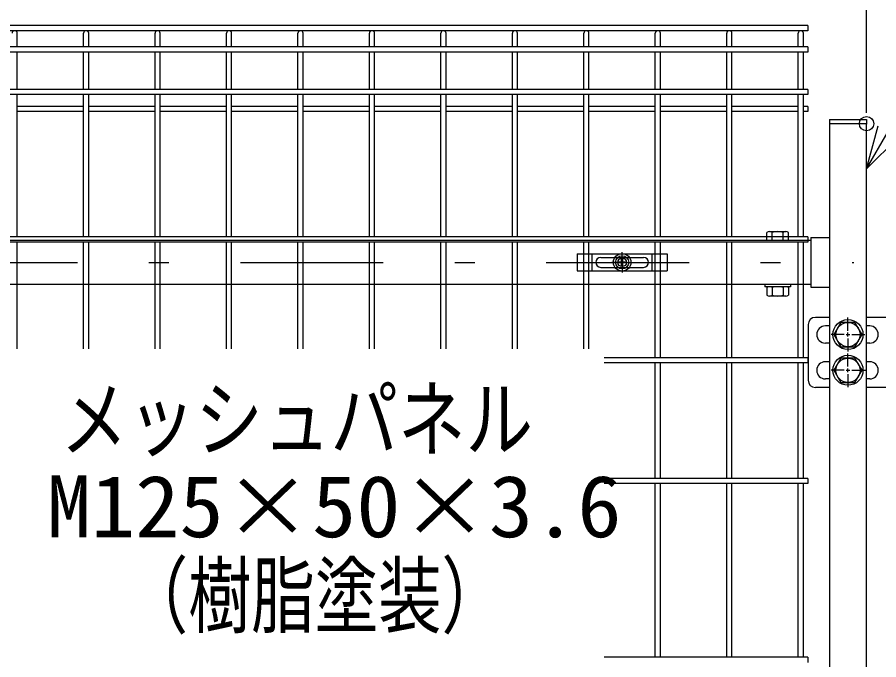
# Model space of a CAD drawing. Units: millimetres, scale not verified. Extents: x -4455 to 4455, y -3150 to 3150.
# Drawn here: x 1991 to 2594, y -72 to 377 of the extents above; entities that cross this region are included whole.
import ezdxf
from ezdxf.enums import TextEntityAlignment as Align

# ---------------------------------------------------------------- set-up
doc = ezdxf.new("R2010")
doc.units = ezdxf.units.MM
doc.header["$LTSCALE"] = 20
doc.header["$PDMODE"] = 32
doc.header["$PDSIZE"] = 10
doc.linetypes.add('USER1', pattern=[10.7, 5, -2.5, 0.7, -2.5])
doc.linetypes.add('USER2', pattern=[0.375, 0.25, -0.125])
for name, color, linetype, lineweight in [('0-1_寸法線', 4, 'Continuous', 25), ('0-2_0', 3, 'USER2', 25), ('0-4_扉横枠', 7, 'Continuous', 25), ('0-5_軸線', 2, 'USER1', 25), ('0-6_扉縦枠', 7, 'Continuous', 25), ('0-7_丁番', 3, 'Continuous', 25), ('0-F_NER', 30, 'Continuous', 25), ('1-3_固定金具', 41, 'Continuous', 25)]:
    doc.layers.add(name, color=color, linetype=linetype, lineweight=lineweight)
doc.layers.add('0-3_DEFPOINTS', color=7, linetype='Continuous')
doc.styles.add('ＭＳ ゴシック', font='')
doc.styles.get('ＭＳ ゴシック').set_extended_font_data('MS Gothic')

# ---------------------------------------------------------------- blocks, each defined once
blk = doc.blocks.new('A$Cbe1bfa43')
at = {"layer": '1-3_固定金具'}
for p, q in [((0, 0), (1260, 0)), ((210, -240), (210, 0)), ((630, -80), (630, 22.9)), ((1050, -240), (1050, 0)), ((1260, 0), (1260, -240)), ((260, -120), (260.2, -120)), ((330, -50), (930, -50)), ((590, -120), (487.1, -120)), ((590, -120), (550, -120)), ((585.5, -112.8), (622.8, -112.8)), ((585.5, -127.2), (585.5, -112.8)), ((585.5, -112.8), (622.8, -112.8)), ((585.5, -127.2), (585.5, -112.8)), ((585.5, -112.8), (622.8, -112.8)), ((585.5, -127.2), (585.5, -112.8)), ((610, -120), (650, -120)), ((610, -120), (650, -120)), ((622.8, -112.8), (622.8, -75.5)), ((622.8, -112.8), (622.8, -75.5)), ((622.8, -112.8), (622.8, -75.5)), ((622.8, -112.8), (622.8, -75.5)), ((622.8, -112.8), (622.8, -75.5)), ((622.8, -112.8), (622.8, -75.5)), ((622.8, -75.5), (637.2, -75.5)), ((622.8, -75.5), (637.2, -75.5)), ((622.8, -75.5), (637.2, -75.5)), ((622.8, -75.5), (637.2, -75.5)), ((622.8, -75.5), (637.2, -75.5)), ((622.8, -75.5), (637.2, -75.5)), ((630, -80), (630, -40)), ((630, -140), (630, -100)), ((630, -140), (630, -100)), ((637.2, -75.5), (637.2, -112.8)), ((637.2, -75.5), (637.2, -112.8)), ((637.2, -75.5), (637.2, -112.8)), ((637.2, -75.5), (637.2, -112.8)), ((637.2, -75.5), (637.2, -112.8)), ((637.2, -112.8), (674.5, -112.8)), ((637.2, -112.8), (674.5, -112.8)), ((637.2, -112.8), (674.5, -112.8)), ((670, -120), (710, -120)), ((670, -120), (772.9, -120)), ((674.5, -112.8), (674.5, -127.2)), ((674.5, -112.8), (674.5, -127.2)), ((674.5, -112.8), (674.5, -127.2)), ((1004, -120), (1004.2, -120)), ((330, -190), (930, -190)), ((622.8, -127.2), (585.5, -127.2)), ((622.8, -127.2), (585.5, -127.2)), ((622.8, -164.5), (622.8, -127.2)), ((622.8, -164.5), (622.8, -127.2)), ((637.2, -164.5), (622.8, -164.5)), ((637.2, -164.5), (622.8, -164.5)), ((637.2, -164.5), (622.8, -164.5)), ((637.2, -164.5), (622.8, -164.5)), ((637.2, -164.5), (622.8, -164.5)), ((637.2, -164.5), (622.8, -164.5)), ((630, -160), (630, -200)), ((630, -160), (630, -262.9)), ((637.2, -127.2), (637.2, -164.5)), ((674.5, -127.2), (637.2, -127.2)), ((637.2, -127.2), (637.2, -164.5)), ((674.5, -127.2), (637.2, -127.2)), ((637.2, -127.2), (637.2, -164.5)), ((674.5, -127.2), (637.2, -127.2))]:
    blk.add_line(p, q, dxfattribs=at)
for points in [[(0, 0), (0, -240), (1260, -240)], [(585.5, -127.2), (585.5, -112.8), (622.8, -112.8)], [(585.5, -127.2), (585.5, -112.8), (622.8, -112.8)], [(585.5, -127.2), (585.5, -112.8), (622.8, -112.8)], [(637.2, -75.5), (637.2, -112.8), (674.5, -112.8), (674.5, -127.2)], [(637.2, -112.8), (674.5, -112.8), (674.5, -127.2)], [(637.2, -112.8), (674.5, -112.8), (674.5, -127.2)], [(622.8, -164.5), (622.8, -127.2), (585.5, -127.2)], [(622.8, -164.5), (622.8, -127.2), (585.5, -127.2)], [(622.8, -164.5), (622.8, -127.2), (585.5, -127.2)], [(622.8, -164.5), (622.8, -127.2), (585.5, -127.2)], [(674.5, -127.2), (637.2, -127.2), (637.2, -164.5)], [(674.5, -127.2), (637.2, -127.2), (637.2, -164.5)], [(674.5, -127.2), (637.2, -127.2), (637.2, -164.5)]]:
    blk.add_lwpolyline(points, dxfattribs=at)
for radius in [122.9, 122.9, 122.9, 122.9, 122.9, 122.9, 91.9, 91.9, 91.9, 91.9, 91.9, 91.9, 60]:
    blk.add_circle((630, -120), radius, dxfattribs=at)
for centre, start, end in [((330, -120), 90, 180), ((330, -120), 180, 270), ((930, -120), 0, 90), ((930, -120), 270, 0)]:
    blk.add_arc(centre, 70, start, end, dxfattribs=at)
blk = doc.blocks.new('_Open30')
at = {"layer": '0-2_0', "color": 4, "linetype": 'Continuous'}
blk.add_line((0, 0), (-20, 0), dxfattribs=at)
blk.add_lwpolyline([(-20, 5.36), (0, 0), (-20, -5.36)], dxfattribs=at)

msp = doc.modelspace()

# ---------------------------------------------------------------- linework, layer by layer
at = {"layer": '0-1_寸法線'}
msp.add_line((2585.09, 310.35), (2585.09, 751.07), dxfattribs=at)
msp.add_line((2585.09, 310.35), (2585.09, 751.07), dxfattribs=at)
msp.add_lwpolyline([(3590.77, 726.93), (2847.32, 726.93), (2586.1, 273.09)], dxfattribs=at)
at = {"layer": '0-3_DEFPOINTS'}
msp.add_point((2585.09, 302.85), dxfattribs=at)
at = {"layer": '0-4_扉横枠'}
for p, q in [((2515.39, 221.35), (2515.39, 226.81)), ((2517.27, 227.36), (2528.52, 227.36)), ((2519.14, 221.35), (2519.14, 226.81)), ((2526.65, 221.35), (2526.65, 226.81)), ((2530.4, 221.35), (2530.4, 226.81)), ((2546.09, 223.3), (2559.09, 223.3)), ((2546.09, 223.3), (2546.09, 188.4)), ((1532.09, 221.35), (2546.09, 221.35)), ((2515.39, 221.35), (2530.4, 221.35)), ((2546.09, 190.35), (1532.09, 190.35)), ((2513.89, 190.35), (2513.89, 188.75)), ((2531.89, 188.75), (2513.89, 188.75)), ((2515.39, 188.2), (2515.39, 182.81)), ((2528.52, 188.75), (2517.27, 188.75)), ((2519.14, 188.2), (2519.14, 182.81)), ((2526.65, 188.2), (2526.65, 182.81)), ((2530.4, 188.2), (2530.4, 182.81)), ((2531.89, 190.35), (2531.89, 188.75)), ((2546.09, 188.4), (2559.09, 188.4)), ((2528.52, 182.25), (2517.27, 182.25))]:
    msp.add_line(p, q, dxfattribs=at)
for centre, radius, start, end in [((2517.27, 223.9), 3.46, 57.13278, 122.86722), ((2522.89, 214.37), 12.99, 73.22135, 106.77865), ((2528.52, 223.9), 3.46, 57.13278, 122.86722), ((2517.27, 185.3), 3.46, 57.13278, 122.86722), ((2522.89, 175.76), 12.99, 73.22135, 106.77865), ((2528.52, 185.3), 3.46, 57.13278, 122.86722), ((2517.27, 185.71), 3.46, 237.13278, 302.86722), ((2522.89, 195.25), 12.99, 253.22135, 286.77865), ((2528.52, 185.71), 3.46, 237.13278, 302.86722)]:
    msp.add_arc(centre, radius, start, end, dxfattribs=at)
at = {"layer": '0-5_軸線'}
msp.add_line((1504.99, 205.85), (2576.2, 205.85), dxfattribs=at)
at = {"layer": '0-6_扉縦枠'}
for p, q in [((2559.09, 305.85), (2559.09, 302.85)), ((2559.09, 302.85), (2559.09, -608.15)), ((2585.09, 302.85), (2559.09, 302.85)), ((2585.09, -608.15), (2585.09, 302.85))]:
    msp.add_line(p, q, dxfattribs=at)
msp.add_lwpolyline([(2559.09, 305.85), (2585.09, 305.85), (2585.09, 302.85)], dxfattribs=at)
at = {"layer": '0-7_丁番'}
for p, q in [((2559.09, 167.35), (2549.26, 167.35)), ((2572.09, 158.05), (2572.09, 167.2)), ((2572.09, 158.05), (2572.09, 167.2)), ((2612.32, 167.35), (2585.09, 167.35)), ((2544.26, 162.35), (2544.26, 123.35)), ((2559.09, 161.35), (2556.26, 161.35)), ((2587.27, 161.35), (2585.09, 161.35)), ((2569.39, 155.35), (2560.24, 155.35)), ((2570.74, 155.35), (2573.44, 155.35)), ((2570.74, 155.35), (2573.44, 155.35)), ((2572.09, 154), (2572.09, 156.7)), ((2572.09, 154), (2572.09, 156.7)), ((2572.09, 152.65), (2572.09, 143.5)), ((2572.09, 152.65), (2572.09, 143.5)), ((2574.79, 155.35), (2583.94, 155.35)), ((2574.79, 155.35), (2583.94, 155.35)), ((2559.09, 149.35), (2556.26, 149.35)), ((2587.27, 149.35), (2585.09, 149.35)), ((2572.09, 133.05), (2572.09, 142.2)), ((2559.09, 136.35), (2556.26, 136.35)), ((2587.27, 136.35), (2585.09, 136.35)), ((2569.39, 130.35), (2560.24, 130.35)), ((2570.74, 130.35), (2573.44, 130.35)), ((2572.09, 129), (2572.09, 131.7)), ((2572.09, 127.65), (2572.09, 118.5)), ((2574.79, 130.35), (2585.09, 130.35)), ((2559.09, 124.35), (2556.26, 124.35)), ((2587.27, 124.35), (2585.09, 124.35)), ((2559.09, 118.35), (2549.26, 118.35)), ((2624.82, 118.35), (2585.09, 118.35))]:
    msp.add_line(p, q, dxfattribs=at)
for points in [[(2567.19, 163.85), (2562.28, 155.35), (2567.19, 146.85), (2577, 146.85), (2581.91, 155.35), (2577, 163.85)], [(2567.19, 138.85), (2562.28, 130.35), (2567.19, 121.85), (2577, 121.85), (2581.91, 130.35), (2577, 138.85)]]:
    msp.add_lwpolyline(points, close=True, dxfattribs=at)
for centre, radius in [((2572.09, 155.35), 10.5), ((2572.09, 155.35), 8.5), ((2572.09, 130.35), 10.5), ((2572.09, 130.35), 8.5)]:
    msp.add_circle(centre, radius, dxfattribs=at)
for centre, radius, start, end in [((2549.26, 162.35), 5, 90, 180), ((2556.26, 155.35), 6, 90, 270), ((2587.27, 155.35), 6, 270, 90), ((2556.26, 130.35), 6, 90, 270), ((2587.27, 130.35), 6, 270, 90), ((2549.26, 123.35), 5, 180, 270)]:
    msp.add_arc(centre, radius, start, end, dxfattribs=at)
at = {"layer": '0-F_NER'}
for p, q in [((2544.09, 371.45), (1534.09, 371.45)), ((2544.09, 367.85), (1534.09, 367.85)), ((2544.09, 371.45), (2544.09, 367.85)), ((1990.89, 356.55), (1990.89, 366.05)), ((2037.29, 356.55), (2037.29, 366.05)), ((2040.89, 356.55), (2040.89, 366.05)), ((2087.29, 356.55), (2087.29, 366.05)), ((2090.89, 356.55), (2090.89, 366.05)), ((2137.29, 356.55), (2137.29, 366.05)), ((2140.89, 356.55), (2140.89, 366.05)), ((2187.29, 356.55), (2187.29, 366.05)), ((2190.89, 356.55), (2190.89, 366.05)), ((2237.29, 356.55), (2237.29, 366.05)), ((2240.89, 356.55), (2240.89, 366.05)), ((2287.29, 356.55), (2287.29, 366.05)), ((2290.89, 356.55), (2290.89, 366.05)), ((2337.29, 356.55), (2337.29, 366.05)), ((2340.89, 356.55), (2340.89, 366.05)), ((2387.29, 356.55), (2387.29, 366.05)), ((2390.89, 356.55), (2390.89, 366.05)), ((2437.29, 356.55), (2437.29, 366.05)), ((2440.89, 356.55), (2440.89, 366.05)), ((2487.29, 356.55), (2487.29, 366.05)), ((2490.89, 356.55), (2490.89, 366.05)), ((2537.29, 356.55), (2537.29, 366.05)), ((2540.89, 356.55), (2540.89, 366.05)), ((2544.09, 356.55), (1534.09, 356.55)), ((2544.09, 356.55), (2544.09, 352.95)), ((2544.09, 352.95), (1534.09, 352.95)), ((1990.89, 326.75), (1990.89, 352.95)), ((2037.29, 326.75), (2037.29, 352.95)), ((2040.89, 326.75), (2040.89, 352.95)), ((2087.29, 326.75), (2087.29, 352.95)), ((2090.89, 326.75), (2090.89, 352.95)), ((2137.29, 326.75), (2137.29, 352.95)), ((2140.89, 326.75), (2140.89, 352.95)), ((2187.29, 326.75), (2187.29, 352.95)), ((2190.89, 326.75), (2190.89, 352.95)), ((2237.29, 326.75), (2237.29, 352.95)), ((2240.89, 326.75), (2240.89, 352.95)), ((2287.29, 326.75), (2287.29, 352.95)), ((2290.89, 326.75), (2290.89, 352.95)), ((2337.29, 326.75), (2337.29, 352.95)), ((2340.89, 326.75), (2340.89, 352.95)), ((2387.29, 326.75), (2387.29, 352.95)), ((2390.89, 326.75), (2390.89, 352.95)), ((2437.29, 326.75), (2437.29, 352.95)), ((2440.89, 326.75), (2440.89, 352.95)), ((2487.29, 326.75), (2487.29, 352.95)), ((2490.89, 326.75), (2490.89, 352.95)), ((2537.29, 326.75), (2537.29, 352.95)), ((2540.89, 326.75), (2540.89, 352.95)), ((2544.09, 326.75), (1534.09, 326.75)), ((2544.09, 326.75), (2544.09, 323.15)), ((2544.09, 323.15), (1534.09, 323.15)), ((1990.89, 223.65), (1990.89, 323.15)), ((2037.29, 223.65), (2037.29, 323.15)), ((2040.89, 223.65), (2040.89, 323.15)), ((2087.29, 223.65), (2087.29, 323.15)), ((2090.89, 223.65), (2090.89, 323.15)), ((2137.29, 223.65), (2137.29, 323.15)), ((2140.89, 223.65), (2140.89, 323.15)), ((2187.29, 223.65), (2187.29, 323.15)), ((2190.89, 223.65), (2190.89, 323.15)), ((2237.29, 223.65), (2237.29, 323.15)), ((2240.89, 223.65), (2240.89, 323.15)), ((2287.29, 223.65), (2287.29, 323.15)), ((2290.89, 223.65), (2290.89, 323.15)), ((2337.29, 223.65), (2337.29, 323.15)), ((2340.89, 223.65), (2340.89, 323.15)), ((2387.29, 223.65), (2387.29, 323.15)), ((2390.89, 223.65), (2390.89, 323.15)), ((2437.29, 223.65), (2437.29, 323.15)), ((2440.89, 223.65), (2440.89, 323.15)), ((2487.29, 223.65), (2487.29, 323.15)), ((2490.89, 223.65), (2490.89, 323.15)), ((2537.29, 223.65), (2537.29, 323.15)), ((2540.89, 223.65), (2540.89, 323.15)), ((2037.29, 314.9), (1990.89, 314.9)), ((2087.29, 314.9), (2040.89, 314.9)), ((2137.29, 314.9), (2090.89, 314.9)), ((2187.29, 314.9), (2140.89, 314.9)), ((2237.29, 314.9), (2190.89, 314.9)), ((2287.29, 314.9), (2240.89, 314.9)), ((2337.29, 314.9), (2290.89, 314.9)), ((2387.29, 314.9), (2340.89, 314.9)), ((2437.29, 314.9), (2390.89, 314.9)), ((2487.29, 314.9), (2440.89, 314.9)), ((2537.29, 314.9), (2490.89, 314.9)), ((2544.09, 314.9), (2540.89, 314.9)), ((2544.09, 314.9), (2544.09, 311.3)), ((2037.29, 311.3), (1990.89, 311.3)), ((2087.29, 311.3), (2040.89, 311.3)), ((2137.29, 311.3), (2090.89, 311.3)), ((2187.29, 311.3), (2140.89, 311.3)), ((2237.29, 311.3), (2190.89, 311.3)), ((2287.29, 311.3), (2240.89, 311.3)), ((2337.29, 311.3), (2290.89, 311.3)), ((2387.29, 311.3), (2340.89, 311.3)), ((2437.29, 311.3), (2390.89, 311.3)), ((2487.29, 311.3), (2440.89, 311.3)), ((2537.29, 311.3), (2490.89, 311.3)), ((2544.09, 311.3), (2540.89, 311.3)), ((2544.09, 223.65), (2544.09, 220.05)), ((2544.09, 220.05), (1534.09, 220.05)), ((1990.89, 145.29), (1990.89, 220.05)), ((2037.29, 145.29), (2037.29, 220.05)), ((2040.89, 145.29), (2040.89, 220.05)), ((2087.29, 145.29), (2087.29, 220.05)), ((2090.89, 145.29), (2090.89, 220.05)), ((2137.29, 145.29), (2137.29, 220.05)), ((2140.89, 145.29), (2140.89, 220.05)), ((2187.29, 145.29), (2187.29, 220.05)), ((2190.89, 145.29), (2190.89, 220.05)), ((2237.29, 145.29), (2237.29, 220.05)), ((2240.89, 145.29), (2240.89, 220.05)), ((2287.29, 145.29), (2287.29, 220.05)), ((2290.89, 145.29), (2290.89, 220.05)), ((2337.29, 145.29), (2337.29, 220.05)), ((2340.89, 145.29), (2340.89, 220.05)), ((2387.29, 145.29), (2387.29, 220.05)), ((2390.89, 145.29), (2390.89, 220.05)), ((2437.29, 139.15), (2437.29, 220.05)), ((2440.89, 139.15), (2440.89, 220.05)), ((2487.29, 139.15), (2487.29, 220.05)), ((2490.89, 139.15), (2490.89, 220.05)), ((2537.29, 139.15), (2537.29, 220.05)), ((2540.89, 139.15), (2540.89, 220.05)), ((2544.09, 139.15), (2401.5, 139.15)), ((2544.09, 139.15), (2544.09, 135.55)), ((2544.09, 135.55), (2401.5, 135.55)), ((2437.29, 54.65), (2437.29, 135.55)), ((2440.89, 54.65), (2440.89, 135.55)), ((2487.29, 54.65), (2487.29, 135.55)), ((2490.89, 54.65), (2490.89, 135.55)), ((2537.29, 54.65), (2537.29, 135.55)), ((2540.89, 54.65), (2540.89, 135.55)), ((2544.09, 54.65), (2401.5, 54.65)), ((2544.09, 54.65), (2544.09, 51.05)), ((2544.09, 51.05), (2401.5, 51.05)), ((2437.29, -70.35), (2437.29, 51.05)), ((2440.89, -70.35), (2440.89, 51.05)), ((2487.29, -70.35), (2487.29, 51.05)), ((2490.89, -70.35), (2490.89, 51.05)), ((2537.29, -70.35), (2537.29, 51.05)), ((2540.89, -70.35), (2540.89, 51.05)), ((2544.09, -70.35), (2401.5, -70.35)), ((2544.09, -70.35), (2544.09, -73.95))]:
    msp.add_line(p, q, dxfattribs=at)
msp.add_lwpolyline([(2544.09, 223.65), (1534.09, 223.65), (1534.09, 220.05)], dxfattribs=at)
for centre in [(1989.09, 366.05), (2039.09, 366.05), (2089.09, 366.05), (2139.09, 366.05), (2189.09, 366.05), (2239.09, 366.05), (2289.09, 366.05), (2339.09, 366.05), (2389.09, 366.05), (2439.09, 366.05), (2489.09, 366.05), (2539.09, 366.05)]:
    msp.add_arc(centre, 1.8, 0, 180, dxfattribs=at)

# ---------------------------------------------------------------- block references
at = {"layer": '0-1_寸法線', "xscale": 1.5, "yscale": 1.5, "rotation": 239.88646}
msp.add_blockref('_Open30', (2585.09, 271.36), dxfattribs=at)
at = {"layer": '1-3_固定金具', "xscale": 0.05, "yscale": 0.05}
msp.add_blockref('A$Cbe1bfa43', (2382.59, 211.85), dxfattribs=at)

# ---------------------------------------------------------------- texts
at = {"layer": '0-2_0', "color": 4, "style": 'ＭＳ ゴシック'}
for s, width, p in [('メッシュパネル', 0.8, (2021.02, 61.54)), ('M125×50×3.6', 1.05, (2011.57, 0.59)), ('（樹脂塗装）', 0.75, (2066.17, -61.85))]:
    msp.add_text(s, height=43.3, dxfattribs=dict(at, width=width)).set_placement(p, align=Align.BOTTOM_LEFT)

doc.saveas('drawing.dxf')
